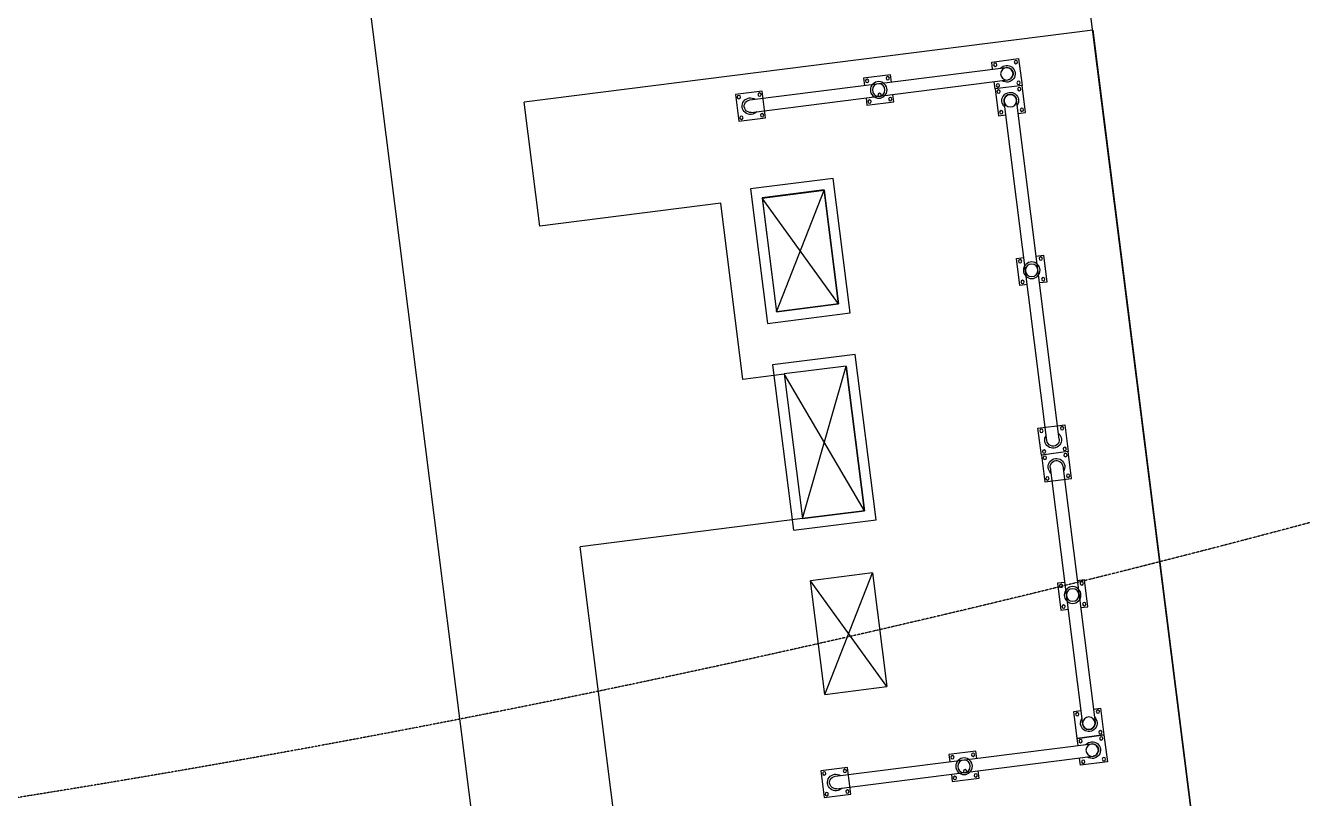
# Model space of a CAD drawing. Header units: inches. Extents: x 2621776591 to 2623670951, y 363331607 to 364354604.
# Drawn here: x 2622191179 to 2622197306, y 363843298 to 363847006 of the extents above; entities that cross this region are included whole.
import ezdxf

# ---------------------------------------------------------------- set-up
doc = ezdxf.new("R2010")
doc.units = ezdxf.units.IN
doc.header["$MEASUREMENT"] = 0
doc.linetypes.add('BORDERX2', pattern=[3.5, 1, -0.5, 1, -0.5, 0, -0.5])
doc.layers.add('CRANE', color=7, linetype='Continuous', true_color=0x7f3f7f)
for name, color, linetype in [('ISLAND', 7, 'Continuous'), ('PIER', 7, 'Continuous'), ('TEXT2', 1, 'Continuous')]:
    doc.layers.add(name, color=color, linetype=linetype)

# ---------------------------------------------------------------- blocks, each defined once
blk = doc.blocks.new('SERVICE ISLAND PLINTH')
at = {"layer": 'ISLAND'}
for p, q in [((7.3, 2.75), (0, 2.75)), ((7.3, 2.751), (7.3, 0)), ((3.9392, 2.38), (3.8092, 2.38)), ((3.8092, 2.38), (3.8092, 2.25)), ((3.9392, 2.25), (3.9392, 2.38)), ((3.9392, 2.38), (3.9392, 2.25)), ((4.0692, 2.38), (3.9392, 2.38)), ((5.2442, 2.345), (4.0042, 2.345)), ((4.0692, 2.345), (4.0692, 2.38)), ((4.5592, 2.345), (4.5592, 2.38)), ((4.5592, 2.38), (4.6892, 2.38)), ((4.6892, 2.38), (4.6892, 2.345)), ((5.1792, 2.25), (5.1792, 2.38)), ((5.1792, 2.38), (5.3092, 2.38)), ((5.3092, 2.38), (5.3092, 2.25)), ((5.4392, 2.38), (5.3092, 2.38)), ((5.3092, 2.38), (5.3092, 2.25)), ((5.3742, 2.345), (7.0142, 2.345)), ((5.4392, 2.25), (5.4392, 2.38)), ((6.1292, 2.38), (6.1292, 2.345)), ((6.2592, 2.38), (6.1292, 2.38)), ((6.2592, 2.345), (6.2592, 2.38)), ((6.9492, 2.345), (6.9492, 2.38)), ((6.9492, 2.38), (7.0792, 2.38)), ((7.0792, 2.38), (7.0792, 2.25)), ((7.2092, 2.38), (7.0792, 2.38)), ((7.0792, 2.38), (7.0792, 2.25)), ((7.2092, 2.25), (7.2092, 2.38)), ((3.8442, 1.075), (3.8442, 2.315)), ((3.9042, 1.075), (3.9042, 2.315)), ((5.2442, 2.285), (4.0042, 2.285)), ((4.0692, 2.25), (4.0692, 2.285)), ((4.5592, 2.25), (4.5592, 2.285)), ((4.6892, 2.285), (4.6892, 2.25)), ((5.3742, 2.285), (7.0142, 2.285)), ((6.1292, 2.285), (6.1292, 2.25)), ((6.2592, 2.25), (6.2592, 2.285)), ((6.9492, 2.25), (6.9492, 2.285)), ((7.1142, 1.075), (7.1142, 2.315)), ((7.1742, 1.075), (7.1742, 2.315)), ((3.8092, 2.25), (3.8442, 2.25)), ((3.9042, 2.25), (3.9392, 2.25)), ((3.9392, 2.25), (4.0692, 2.25)), ((4.6892, 2.25), (4.5592, 2.25)), ((5.3092, 2.25), (5.1792, 2.25)), ((5.3092, 2.25), (5.4392, 2.25)), ((6.1292, 2.25), (6.2592, 2.25)), ((7.0792, 2.25), (6.9492, 2.25)), ((7.0792, 2.25), (7.1142, 2.25)), ((7.1742, 2.25), (7.2092, 2.25)), ((3.8092, 1.63), (3.8092, 1.76)), ((3.8092, 1.76), (3.8442, 1.76)), ((3.9042, 1.76), (3.9392, 1.76)), ((3.9392, 1.76), (3.9392, 1.63)), ((7.0792, 1.63), (7.0792, 1.76)), ((7.0792, 1.76), (7.1142, 1.76)), ((7.1742, 1.76), (7.2092, 1.76)), ((7.2092, 1.76), (7.2092, 1.63)), ((3.8442, 1.63), (3.8092, 1.63)), ((3.9392, 1.63), (3.9042, 1.63)), ((7.1142, 1.63), (7.0792, 1.63)), ((7.2092, 1.63), (7.1742, 1.63)), ((4.85, 1.375), (4.3, 1.375)), ((4.3, 1.075), (4.3, 1.375)), ((4.3, 1.375), (4.85, 1.075)), ((4.3, 1.075), (4.85, 1.375)), ((4.85, 1.375), (4.85, 1.075)), ((5.85, 1.375), (5.15, 1.375)), ((5.15, 1.375), (5.15, 1.075)), ((5.15, 1.075), (5.85, 1.375)), ((5.15, 1.375), (5.85, 1.075)), ((5.85, 1.375), (5.15, 1.375)), ((5.85, 1.375), (5.85, 1.075)), ((6.7, 1.375), (6.15, 1.375)), ((6.15, 1.375), (6.15, 1.075)), ((6.15, 1.375), (6.7, 1.075)), ((6.15, 1.075), (6.7, 1.375)), ((6.7, 1.375), (6.15, 1.375)), ((6.7, 1.075), (6.7, 1.375)), ((3.8092, 1.01), (3.8092, 1.14)), ((3.8092, 1.14), (3.9392, 1.14)), ((3.9392, 1.14), (3.9392, 1.01)), ((7.0792, 1.01), (7.0792, 1.14)), ((7.0792, 1.14), (7.2092, 1.14)), ((7.2092, 1.14), (7.2092, 1.01)), ((4.2998, 1.075), (4.85, 1.075)), ((5.85, 1.075), (5.15, 1.075)), ((5.15, 1.075), (5.15, 0)), ((5.8481, 1.075), (5.8481, 0.875)), ((6.7, 1.075), (6.15, 1.075)), ((3.9392, 1.01), (3.8092, 1.01)), ((7.2092, 1.01), (7.0792, 1.01)), ((5.8481, 0.875), (6.7, 0.875)), ((6.7, 0.875), (6.7, 0)), ((0, 0), (5.15, 0)), ((6.7, 0), (7.3, 0))]:
    blk.add_line(p, q, dxfattribs=at)
at = {"layer": 'ISLAND', "ltscale": 10000}
blk.add_lwpolyline([(5.1, 1.425), (5.9, 1.425), (5.9, 1.025), (5.1, 1.025)], close=True, dxfattribs=at)
at = {"layer": 'ISLAND'}
for points in [[(6.1, 1.425), (6.751, 1.425), (6.751, 1.025), (6.1, 1.025)], [(5.15, 1.375), (5.85, 1.375), (5.85, 1.075), (5.15, 1.075)], [(6.15, 1.375), (6.701, 1.375), (6.701, 1.075), (6.15, 1.075)]]:
    blk.add_lwpolyline(points, close=True, dxfattribs=at)
for centre, radius in [((3.8242, 2.365), 0.008), ((3.8742, 2.315), 0.03), ((3.9242, 2.365), 0.008), ((3.9542, 2.365), 0.008), ((4.0042, 2.315), 0.03), ((4.0542, 2.365), 0.008), ((4.5742, 2.365), 0.008), ((4.6242, 2.315), 0.04), ((4.6242, 2.315), 0.03), ((4.6742, 2.365), 0.008), ((5.1942, 2.365), 0.008), ((5.2942, 2.365), 0.008), ((5.3242, 2.365), 0.008), ((5.4242, 2.365), 0.008), ((6.1442, 2.365), 0.008), ((6.1942, 2.315), 0.04), ((6.1942, 2.315), 0.03), ((6.2442, 2.365), 0.008), ((6.9642, 2.365), 0.008), ((7.0142, 2.315), 0.03), ((7.0642, 2.365), 0.008), ((7.0942, 2.365), 0.008), ((7.1442, 2.315), 0.03), ((7.1942, 2.365), 0.008), ((3.8242, 2.265), 0.008), ((3.9242, 2.265), 0.008), ((4.0542, 2.265), 0.008), ((4.5742, 2.265), 0.008), ((4.6742, 2.265), 0.008), ((5.1942, 2.265), 0.008), ((5.2942, 2.265), 0.008), ((5.3242, 2.265), 0.008), ((5.4242, 2.265), 0.008), ((6.1442, 2.265), 0.008), ((6.2442, 2.265), 0.008), ((6.9642, 2.265), 0.008), ((7.0642, 2.265), 0.008), ((7.0942, 2.265), 0.008), ((7.1942, 2.265), 0.008), ((3.8242, 1.745), 0.008), ((3.8742, 1.695), 0.04), ((3.8742, 1.695), 0.03), ((3.9242, 1.745), 0.008), ((7.0942, 1.745), 0.008), ((7.1442, 1.695), 0.04), ((7.1442, 1.695), 0.03), ((7.1942, 1.745), 0.008), ((3.85, 1.6967), 0.008), ((7.12, 1.6967), 0.008), ((3.8242, 1.645), 0.008), ((3.9242, 1.645), 0.008), ((7.0942, 1.645), 0.008), ((7.1942, 1.645), 0.008), ((3.8242, 1.125), 0.008), ((3.9242, 1.125), 0.008), ((7.0942, 1.125), 0.008), ((7.1942, 1.125), 0.008), ((3.8242, 1.025), 0.008), ((3.9242, 1.025), 0.008), ((7.0942, 1.025), 0.008), ((7.1942, 1.025), 0.008)]:
    blk.add_circle(centre, radius, dxfattribs=at)
for centre, radius, start, end in [((3.8742, 2.315), 0.04, 318.59038, 221.40962), ((3.8742, 2.315), 0.03, 0, 180.00019), ((4.0042, 2.315), 0.04, 48.59038, 311.40962), ((4.0042, 2.315), 0.03, 90, 270.00019), ((5.2442, 2.315), 0.04, 228.59038, 131.40962), ((5.2442, 2.315), 0.03, 269.99981, 90), ((5.3742, 2.315), 0.04, 48.59038, 311.40962), ((5.3742, 2.315), 0.03, 90, 270.00019), ((7.0142, 2.315), 0.04, 228.59038, 131.40962), ((7.0142, 2.315), 0.03, 269.99981, 90), ((7.1442, 2.315), 0.04, 318.59038, 221.40962), ((7.1442, 2.315), 0.03, 0, 180.00019), ((3.8742, 1.075), 0.04, 138.59038, 41.40962), ((3.8742, 1.075), 0.03, 179.99981, 0), ((7.1442, 1.075), 0.04, 138.59038, 41.40962), ((7.1442, 1.075), 0.03, 179.99981, 0)]:
    blk.add_arc(centre, radius, start, end, dxfattribs=at)

msp = doc.modelspace()

# ---------------------------------------------------------------- linework, layer by layer
at = {"layer": 'CRANE', "color": 82, "linetype": 'BORDERX2', "true_color": 0x33cc00}
msp.add_circle((2622181319.1, 363904427.5, 0), 61900, dxfattribs=at)
at = {"layer": 'PIER'}
msp.add_line((2622236260.4, 363530403.2), (2622152831.8, 364191349.6), dxfattribs=at)
at = {"layer": 'TEXT2'}
msp.add_line((2622151194.8, 364176374.2), (2622226613.1, 363579913.6), dxfattribs=at)

# ---------------------------------------------------------------- block references
at = {"color": 2, "xscale": -999.9999999999994, "yscale": 1000, "zscale": 1000, "rotation": 277.1941779778311}
msp.add_blockref('SERVICE ISLAND PLINTH', (2622194485.5, 363839396.4), dxfattribs=at)

doc.saveas('drawing.dxf')
